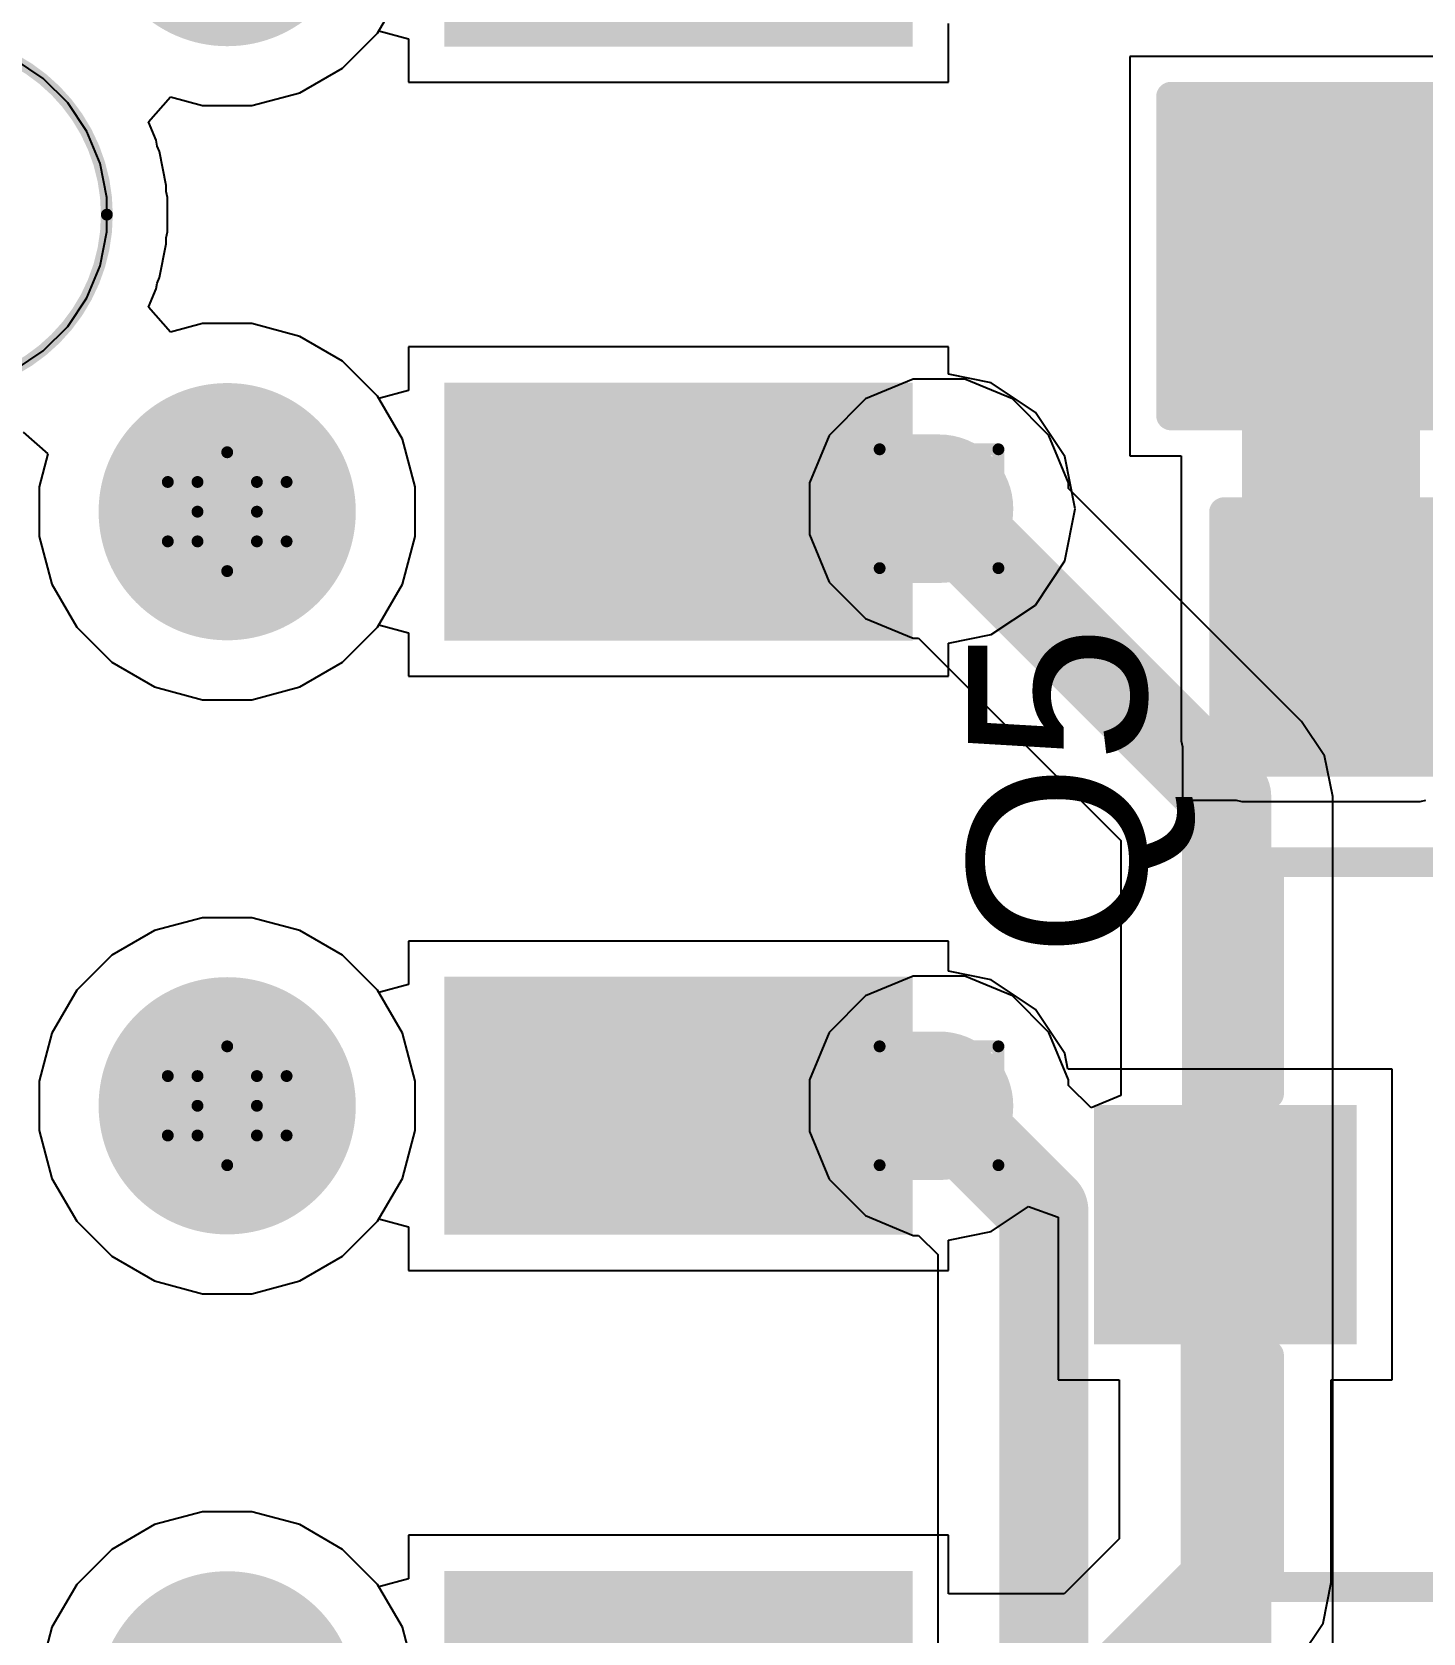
# Model space of a CAD drawing. Header units: inches. Extents: x -1 to 9.6, y 0 to 3.9.
# Drawn here: x 0.4799 to 0.714, y 0.5495 to 0.819 of the extents above; entities that cross this region are included whole.
import ezdxf

# ---------------------------------------------------------------- set-up
doc = ezdxf.new("R2010")
doc.units = ezdxf.units.IN
doc.header["$MEASUREMENT"] = 0
for name, color, linetype in [('Board Outline', 216, 'Continuous'), ('Bottom Layer', 5, 'Continuous'), ('Bottom Solder', 6, 'Continuous'), ('Drill Drawing', 1, 'Continuous'), ('Multi-Layer', 9, 'Continuous'), ('Pad Holes', 156, 'Continuous'), ('Top Layer', 1, 'Continuous'), ('Top Overlay', 2, 'Continuous'), ('Top Paste', 8, 'Continuous'), ('Top Solder', 216, 'Continuous'), ('Via Holes', 16, 'Continuous')]:
    doc.layers.add(name, color=color, linetype=linetype)
doc.styles.add('Arial', font='', dxfattribs={"height": 0.2})
doc.styles.get('Arial').set_extended_font_data('Arial')

# ---------------------------------------------------------------- blocks, each defined once
blk = doc.blocks.new('R___0603_19')
at = {"layer": 'Top Layer'}
for points in [[(-0.015, 0.0175), (-0.015, -0.0175), (-0.045, -0.0175), (-0.045, 0.0175)], [(0.045, 0.0175), (0.045, -0.0175), (0.015, -0.0175), (0.015, 0.0175)]]:
    blk.add_hatch(color=1, dxfattribs=at).paths.add_polyline_path(points)
at = {"layer": 'Top Paste'}
for points in [[(-0.015, 0.0175), (-0.015, -0.0175), (-0.045, -0.0175), (-0.045, 0.0175)], [(0.045, 0.0175), (0.045, -0.0175), (0.015, -0.0175), (0.015, 0.0175)]]:
    blk.add_hatch(color=8, dxfattribs=at).paths.add_polyline_path(points)
at = {"layer": 'Top Solder'}
for points in [[(-0.011, 0.0215), (-0.011, -0.0215), (-0.049, -0.0215), (-0.049, 0.0215)], [(0.049, 0.0215), (0.049, -0.0215), (0.011, -0.0215), (0.011, 0.0215)]]:
    blk.add_hatch(color=216, dxfattribs=at).paths.add_polyline_path(points)
at = {"layer": 'Top Overlay'}
for points in [[(-0.048, 0.021, 0.005, 0.005, 0), (-0.048, -0.021, 0.005, 0.005, 0)], [(0.048, 0.021, 0.005, 0.005, 0), (-0.048, 0.021, 0.005, 0.005, 0)], [(0.048, 0.021, 0.005, 0.005, 0), (0.048, -0.021, 0.005, 0.005, 0)], [(0.048, -0.021, 0.005, 0.005, 0), (-0.048, -0.021, 0.005, 0.005, 0)]]:
    blk.add_lwpolyline(points, format="xyseb", dxfattribs=at)
for points in [[(-0.04925, 0.021, 0.0025, 0.0025, 1), (-0.04675, 0.021, 0.0025, 0.0025, 1)], [(-0.04925, 0.021, 0.0025, 0.0025, 1), (-0.04675, 0.021, 0.0025, 0.0025, 1)], [(0.04675, 0.021, 0.0025, 0.0025, 1), (0.04925, 0.021, 0.0025, 0.0025, 1)], [(0.04675, 0.021, 0.0025, 0.0025, 1), (0.04925, 0.021, 0.0025, 0.0025, 1)], [(-0.04925, -0.021, 0.0025, 0.0025, 1), (-0.04675, -0.021, 0.0025, 0.0025, 1)], [(-0.04925, -0.021, 0.0025, 0.0025, 1), (-0.04675, -0.021, 0.0025, 0.0025, 1)], [(0.04675, -0.021, 0.0025, 0.0025, 1), (0.04925, -0.021, 0.0025, 0.0025, 1)], [(0.04675, -0.021, 0.0025, 0.0025, 1), (0.04925, -0.021, 0.0025, 0.0025, 1)]]:
    blk.add_lwpolyline(points, format="xyseb", close=True, dxfattribs=at)
blk = doc.blocks.new('SOT_23_33')
at = {"layer": 'Top Layer'}
for points in [[(-0.01614, 0.05748), (0.01614, 0.05748), (0.01614, 0.02126), (-0.01614, 0.02126)], [(-0.05354, -0.02126), (-0.02126, -0.02126), (-0.02126, -0.05748), (-0.05354, -0.05748)], [(0.02126, -0.02126), (0.05354, -0.02126), (0.05354, -0.05748), (0.02126, -0.05748)]]:
    blk.add_hatch(color=1, dxfattribs=at).paths.add_polyline_path(points)
at = {"layer": 'Top Paste'}
for points in [[(-0.01614, 0.05748), (0.01614, 0.05748), (0.01614, 0.02126), (-0.01614, 0.02126)], [(-0.05354, -0.02126), (-0.02126, -0.02126), (-0.02126, -0.05748), (-0.05354, -0.05748)], [(0.02126, -0.02126), (0.05354, -0.02126), (0.05354, -0.05748), (0.02126, -0.05748)]]:
    blk.add_hatch(color=8, dxfattribs=at).paths.add_polyline_path(points)
at = {"layer": 'Top Solder'}
for points in [[(-0.02014, 0.06148), (0.02014, 0.06148), (0.02014, 0.01726), (-0.02014, 0.01726)], [(-0.05754, -0.01726), (-0.01726, -0.01726), (-0.01726, -0.06148), (-0.05754, -0.06148)], [(0.01726, -0.01726), (0.05754, -0.01726), (0.05754, -0.06148), (0.01726, -0.06148)]]:
    blk.add_hatch(color=216, dxfattribs=at).paths.add_polyline_path(points)
at = {"layer": 'Top Overlay'}
for points in [[(-0.061, 0.032, 0.005, 0.005, 0), (-0.022, 0.032, 0.005, 0.005, 0)], [(-0.061, 0.032, 0.005, 0.005, 0), (-0.061, -0.023, 0.005, 0.005, 0)], [(0.022, 0.032, 0.005, 0.005, 0), (0.061, 0.032, 0.005, 0.005, 0)], [(0.061, 0.032, 0.005, 0.005, 0), (0.061, -0.023, 0.005, 0.005, 0)], [(-0.013, -0.031, 0.005, 0.005, 0), (0.013, -0.031, 0.005, 0.005, 0)], [(-0.066, -0.041, 0.005, 0.005, 0), (-0.066, -0.051, 0.005, 0.005, 0)], [(-0.066, -0.041, 0.005, 0.005, 0), (-0.061, -0.046, 0.005, 0.005, 0)], [(-0.061, -0.046, 0.005, 0.005, 0), (-0.066, -0.051, 0.005, 0.005, 0)]]:
    blk.add_lwpolyline(points, format="xyseb", dxfattribs=at)
for points in [[(-0.06225, 0.032, 0.0025, 0.0025, 1), (-0.05975, 0.032, 0.0025, 0.0025, 1)], [(-0.06225, 0.032, 0.0025, 0.0025, 1), (-0.05975, 0.032, 0.0025, 0.0025, 1)], [(-0.02325, 0.032, 0.0025, 0.0025, 1), (-0.02075, 0.032, 0.0025, 0.0025, 1)], [(0.02075, 0.032, 0.0025, 0.0025, 1), (0.02325, 0.032, 0.0025, 0.0025, 1)], [(0.05975, 0.032, 0.0025, 0.0025, 1), (0.06225, 0.032, 0.0025, 0.0025, 1)], [(0.05975, 0.032, 0.0025, 0.0025, 1), (0.06225, 0.032, 0.0025, 0.0025, 1)], [(-0.06225, -0.023, 0.0025, 0.0025, 1), (-0.05975, -0.023, 0.0025, 0.0025, 1)], [(0.05975, -0.023, 0.0025, 0.0025, 1), (0.06225, -0.023, 0.0025, 0.0025, 1)], [(-0.01425, -0.031, 0.0025, 0.0025, 1), (-0.01175, -0.031, 0.0025, 0.0025, 1)], [(0.01175, -0.031, 0.0025, 0.0025, 1), (0.01425, -0.031, 0.0025, 0.0025, 1)], [(-0.06725, -0.041, 0.0025, 0.0025, 1), (-0.06475, -0.041, 0.0025, 0.0025, 1)], [(-0.06725, -0.041, 0.0025, 0.0025, 1), (-0.06475, -0.041, 0.0025, 0.0025, 1)], [(-0.06225, -0.046, 0.0025, 0.0025, 1), (-0.05975, -0.046, 0.0025, 0.0025, 1)], [(-0.06225, -0.046, 0.0025, 0.0025, 1), (-0.05975, -0.046, 0.0025, 0.0025, 1)], [(-0.06725, -0.051, 0.0025, 0.0025, 1), (-0.06475, -0.051, 0.0025, 0.0025, 1)], [(-0.06725, -0.051, 0.0025, 0.0025, 1), (-0.06475, -0.051, 0.0025, 0.0025, 1)]]:
    blk.add_lwpolyline(points, format="xyseb", close=True, dxfattribs=at)
blk = doc.blocks.new('LED_0805_39')
at = {"layer": 'Top Layer'}
for points in [[(-0.06496, 0.02362), (-0.01772, 0.02362), (-0.01772, -0.02362), (-0.06496, -0.02362)], [(0.01772, 0.02362), (0.06496, 0.02362), (0.06496, -0.02362), (0.01772, -0.02362)]]:
    blk.add_hatch(color=1, dxfattribs=at).paths.add_polyline_path(points)
at = {"layer": 'Top Overlay'}
blk.add_hatch(color=2, dxfattribs=at).paths.add_polyline_path([(0.06815, -0.02899), (0.11, -0.02899), (0.11, 0.02901), (0.06815, 0.02901)])
at = {"layer": 'Top Paste'}
for points in [[(-0.06496, 0.02362), (-0.01772, 0.02362), (-0.01772, -0.02362), (-0.06496, -0.02362)], [(0.01772, 0.02362), (0.06496, 0.02362), (0.06496, -0.02362), (0.01772, -0.02362)]]:
    blk.add_hatch(color=8, dxfattribs=at).paths.add_polyline_path(points)
at = {"layer": 'Top Solder'}
for points in [[(-0.06896, 0.02762), (-0.01372, 0.02762), (-0.01372, -0.02762), (-0.06896, -0.02762)], [(0.01372, 0.02762), (0.06896, 0.02762), (0.06896, -0.02762), (0.01372, -0.02762)]]:
    blk.add_hatch(color=216, dxfattribs=at).paths.add_polyline_path(points)
at = {"layer": 'Top Overlay'}
for points in [[(-0.068, -0.02683, 0.005, 0.005, 0), (-0.068, 0.02683, 0.005, 0.005, 0)], [(-0.068, 0.02683, 0.005, 0.005, 0), (-0.01885, 0.02683, 0.005, 0.005, 0)], [(0.019, 0.027, 0.005, 0.005, 0), (0.06815, 0.027, 0.005, 0.005, 0)], [(0.06815, -0.02666, 0.005, 0.005, 0), (0.06815, 0.027, 0.005, 0.005, 0)], [(0.019, -0.02666, 0.005, 0.005, 0), (0.06815, -0.02666, 0.005, 0.005, 0)], [(-0.068, -0.02683, 0.005, 0.005, 0), (-0.01885, -0.02683, 0.005, 0.005, 0)]]:
    blk.add_lwpolyline(points, format="xyseb", dxfattribs=at)
for points in [[(-0.06925, 0.02683, 0.0025, 0.0025, 1), (-0.06675, 0.02683, 0.0025, 0.0025, 1)], [(-0.06925, 0.02683, 0.0025, 0.0025, 1), (-0.06675, 0.02683, 0.0025, 0.0025, 1)], [(-0.0201, 0.02683, 0.0025, 0.0025, 1), (-0.0176, 0.02683, 0.0025, 0.0025, 1)], [(0.01775, 0.027, 0.0025, 0.0025, 1), (0.02025, 0.027, 0.0025, 0.0025, 1)], [(0.0669, 0.027, 0.0025, 0.0025, 1), (0.0694, 0.027, 0.0025, 0.0025, 1)], [(0.0669, 0.027, 0.0025, 0.0025, 1), (0.0694, 0.027, 0.0025, 0.0025, 1)], [(0.01775, -0.02666, 0.0025, 0.0025, 1), (0.02025, -0.02666, 0.0025, 0.0025, 1)], [(0.0669, -0.02666, 0.0025, 0.0025, 1), (0.0694, -0.02666, 0.0025, 0.0025, 1)], [(0.0669, -0.02666, 0.0025, 0.0025, 1), (0.0694, -0.02666, 0.0025, 0.0025, 1)], [(-0.06925, -0.02683, 0.0025, 0.0025, 1), (-0.06675, -0.02683, 0.0025, 0.0025, 1)], [(-0.06925, -0.02683, 0.0025, 0.0025, 1), (-0.06675, -0.02683, 0.0025, 0.0025, 1)], [(-0.0201, -0.02683, 0.0025, 0.0025, 1), (-0.0176, -0.02683, 0.0025, 0.0025, 1)]]:
    blk.add_lwpolyline(points, format="xyseb", close=True, dxfattribs=at)
blk = doc.blocks.new('610010243021_42')
at = {"layer": 'Bottom Solder'}
h = blk.add_hatch(color=6, dxfattribs=at)
edge = h.paths.add_edge_path()
edge.add_arc((-0.05, 0), 0.004, 0, 360)
h = blk.add_hatch(color=6, dxfattribs=at)
edge = h.paths.add_edge_path()
edge.add_arc((-0.05, -0.1), 0.004, 0, 360)
at = {"layer": 'Pad Holes'}
h = blk.add_hatch(color=7, dxfattribs=at)
edge = h.paths.add_edge_path()
edge.add_arc((-0.05, 0.1), 0.02165, 0, 360)
h = blk.add_hatch(color=7, dxfattribs=at)
edge = h.paths.add_edge_path()
edge.add_arc((-0.05, 0), 0.02165, 0, 360)
h = blk.add_hatch(color=7, dxfattribs=at)
edge = h.paths.add_edge_path()
edge.add_arc((-0.05, -0.1), 0.02165, 0, 360)
h = blk.add_hatch(color=7, dxfattribs=at)
edge = h.paths.add_edge_path()
edge.add_arc((-0.05, -0.2), 0.02165, 0, 360)
at = {"layer": 'Top Layer'}
for points in [[(-0.16142, 0.08228), (-0.16142, 0.11772), (-0.09055, 0.11772), (-0.09055, 0.08228)], [(-0.16142, -0.01772), (-0.16142, 0.01772), (-0.09055, 0.01772), (-0.09055, -0.01772)], [(-0.16142, -0.11772), (-0.16142, -0.08228), (-0.09055, -0.08228), (-0.09055, -0.11772)]]:
    blk.add_hatch(color=1, dxfattribs=at).paths.add_polyline_path(points)
at = {"layer": 'Top Paste'}
for points in [[(-0.16142, 0.08228), (-0.16142, 0.11772), (-0.09055, 0.11772), (-0.09055, 0.08228)], [(-0.16142, -0.01772), (-0.16142, 0.01772), (-0.09055, 0.01772), (-0.09055, -0.01772)], [(-0.16142, -0.11772), (-0.16142, -0.08228), (-0.09055, -0.08228), (-0.09055, -0.11772)]]:
    blk.add_hatch(color=8, dxfattribs=at).paths.add_polyline_path(points)
at = {"layer": 'Top Solder'}
for points in [[(-0.16542, 0.07828), (-0.16542, 0.12172), (-0.08655, 0.12172), (-0.08655, 0.07828)], [(-0.16542, -0.02172), (-0.16542, 0.02172), (-0.08655, 0.02172), (-0.08655, -0.02172)], [(-0.16542, -0.12172), (-0.16542, -0.07828), (-0.08655, -0.07828), (-0.08655, -0.12172)], [(-0.16542, -0.22172), (-0.16542, -0.17828), (-0.08655, -0.17828), (-0.08655, -0.22172)]]:
    blk.add_hatch(color=216, dxfattribs=at).paths.add_polyline_path(points)
h = blk.add_hatch(color=216, dxfattribs=at)
edge = h.paths.add_edge_path()
edge.add_arc((-0.05, 0), 0.004, 0, 360)
h = blk.add_hatch(color=216, dxfattribs=at)
edge = h.paths.add_edge_path()
edge.add_arc((-0.05, -0.1), 0.004, 0, 360)

msp = doc.modelspace()

# ---------------------------------------------------------------- hatches: boundary and pattern name
at = {"layer": 'Bottom Layer'}
h = msp.add_hatch(color=5, dxfattribs=at)
edge = h.paths.add_edge_path()
edge.add_arc((0.63257, 0.73873), 0.01181, 0, 360)
h = msp.add_hatch(color=5, dxfattribs=at)
edge = h.paths.add_edge_path()
edge.add_arc((0.63257, 0.63823), 0.01181, 0, 360)
at = {"layer": 'Top Layer'}
msp.add_hatch(color=1, dxfattribs=at).paths.add_polyline_path([(0.68355, 0.69965), (0.71355, 0.69965), (0.71355, 0.78125), (0.68355, 0.78125)])
h = msp.add_hatch(color=1, dxfattribs=at)
edge = h.paths.add_edge_path()
edge.add_arc((0.63257, 0.73873), 0.01181, 0, 360)
h = msp.add_hatch(color=1, dxfattribs=at)
edge = h.paths.add_edge_path()
edge.add_arc((0.63257, 0.63823), 0.01181, 0, 360)
at = {"layer": 'Via Holes'}
h = msp.add_hatch(color=7, dxfattribs=at)
edge = h.paths.add_edge_path()
edge.add_arc((0.63257, 0.73873), 0.00591, 0, 360)
h = msp.add_hatch(color=7, dxfattribs=at)
edge = h.paths.add_edge_path()
edge.add_arc((0.63257, 0.63823), 0.00591, 0, 360)

# ---------------------------------------------------------------- linework, layer by layer
at = {"layer": 'Board Outline'}
for points in [[(0.49247, 0.78823, 0.002, 0.002, 1), (0.43342, 0.78823, 0.002, 0.002, 1)], [(0.49197, 0.78823, 0.001, 0.001, 1), (0.49297, 0.78823, 0.001, 0.001, 1)]]:
    msp.add_lwpolyline(points, format="xyseb", close=True, dxfattribs=at)
at = {"layer": 'Bottom Layer'}
for p, q in [((0.53806, 0.8188), (0.54222, 0.82601)), ((0.53216, 0.8129), (0.53806, 0.8188)), ((0.52494, 0.80874), (0.53216, 0.8129)), ((0.51689, 0.80658), (0.52494, 0.80874)), ((0.49948, 0.80384), (0.50316, 0.80803)), ((0.50316, 0.80803), (0.50856, 0.80658)), ((0.50856, 0.80658), (0.51689, 0.80658)), ((0.50076, 0.80075), (0.49948, 0.80384)), ((0.50096, 0.79976), (0.50076, 0.80075)), ((0.50134, 0.79883), (0.50096, 0.79976)), ((0.50247, 0.79313), (0.50134, 0.79883)), ((0.50247, 0.79213), (0.50247, 0.79313)), ((0.50267, 0.79114), (0.50247, 0.79213)), ((0.50267, 0.78532), (0.50267, 0.79114)), ((0.50247, 0.78434), (0.50267, 0.78532)), ((0.50247, 0.78333), (0.50247, 0.78434)), ((0.50134, 0.77763), (0.50247, 0.78333)), ((0.50076, 0.77572), (0.50096, 0.7767)), ((0.50096, 0.7767), (0.50134, 0.77763)), ((0.49948, 0.77263), (0.50076, 0.77572)), ((0.50316, 0.76844), (0.49948, 0.77263)), ((0.50856, 0.76989), (0.50316, 0.76844)), ((0.51689, 0.76989), (0.50856, 0.76989)), ((0.52494, 0.76773), (0.51689, 0.76989)), ((0.53216, 0.76356), (0.52494, 0.76773)), ((0.53806, 0.75767), (0.53216, 0.76356)), ((0.62823, 0.76054), (0.62021, 0.75722)), ((0.6369, 0.76054), (0.62823, 0.76054)), ((0.64492, 0.75722), (0.6369, 0.76054)), ((0.54222, 0.75045), (0.53806, 0.75767)), ((0.62021, 0.75722), (0.61407, 0.75108)), ((0.65106, 0.75108), (0.64492, 0.75722)), ((0.47837, 0.75162), (0.48256, 0.74795)), ((0.54438, 0.7424), (0.54222, 0.75045)), ((0.61407, 0.75108), (0.61075, 0.74307)), ((0.65438, 0.74307), (0.65106, 0.75108)), ((0.48256, 0.74795), (0.48107, 0.7424)), ((0.48107, 0.7424), (0.48107, 0.73407)), ((0.54438, 0.73407), (0.54438, 0.7424)), ((0.61075, 0.74307), (0.61075, 0.73439)), ((0.65438, 0.74215), (0.65438, 0.74307)), ((0.69362, 0.70291), (0.65438, 0.74215)), ((0.48107, 0.73407), (0.48323, 0.72601)), ((0.54222, 0.72601), (0.54438, 0.73407)), ((0.61075, 0.73439), (0.61407, 0.72637)), ((0.48323, 0.72601), (0.4874, 0.7188)), ((0.53806, 0.7188), (0.54222, 0.72601)), ((0.61407, 0.72637), (0.62021, 0.72024)), ((0.62021, 0.72024), (0.62823, 0.71692)), ((0.4874, 0.7188), (0.49329, 0.7129)), ((0.53216, 0.7129), (0.53806, 0.7188)), ((0.62823, 0.71692), (0.62914, 0.71692)), ((0.62914, 0.71692), (0.66316, 0.6829)), ((0.49329, 0.7129), (0.50051, 0.70874)), ((0.52494, 0.70874), (0.53216, 0.7129)), ((0.50051, 0.70874), (0.50856, 0.70658)), ((0.51689, 0.70658), (0.52494, 0.70874)), ((0.50856, 0.70658), (0.51689, 0.70658)), ((0.69748, 0.69712), (0.69362, 0.70291)), ((0.69362, 0.70291), (0.69362, 0.70291)), ((0.69884, 0.69029), (0.69748, 0.69712)), ((0.69884, 0.22303), (0.69884, 0.69029)), ((0.69884, 0.69029), (0.69884, 0.69029)), ((0.66316, 0.6829), (0.66316, 0.63995)), ((0.50856, 0.66989), (0.50051, 0.66773)), ((0.51689, 0.66989), (0.50856, 0.66989)), ((0.52494, 0.66773), (0.51689, 0.66989)), ((0.50051, 0.66773), (0.49329, 0.66356)), ((0.53216, 0.66356), (0.52494, 0.66773)), ((0.49329, 0.66356), (0.4874, 0.65767)), ((0.53806, 0.65767), (0.53216, 0.66356)), ((0.4874, 0.65767), (0.48323, 0.65045)), ((0.54222, 0.65045), (0.53806, 0.65767)), ((0.62823, 0.66004), (0.62021, 0.65672)), ((0.6369, 0.66004), (0.62823, 0.66004)), ((0.64492, 0.65672), (0.6369, 0.66004)), ((0.62021, 0.65672), (0.61407, 0.65059)), ((0.65106, 0.65059), (0.64492, 0.65672)), ((0.48323, 0.65045), (0.48107, 0.6424)), ((0.54438, 0.6424), (0.54222, 0.65045)), ((0.61407, 0.65059), (0.61075, 0.64257)), ((0.65438, 0.64257), (0.65106, 0.65059)), ((0.48107, 0.6424), (0.48107, 0.63407)), ((0.54438, 0.63407), (0.54438, 0.6424)), ((0.61075, 0.64257), (0.61075, 0.63389)), ((0.65438, 0.64165), (0.65438, 0.64257)), ((0.65816, 0.63787), (0.65438, 0.64165)), ((0.66316, 0.63995), (0.65816, 0.63787)), ((0.48107, 0.63407), (0.48323, 0.62601)), ((0.54222, 0.62601), (0.54438, 0.63407)), ((0.61075, 0.63389), (0.61407, 0.62588)), ((0.48323, 0.62601), (0.4874, 0.6188)), ((0.53806, 0.6188), (0.54222, 0.62601)), ((0.61407, 0.62588), (0.62021, 0.61974)), ((0.4874, 0.6188), (0.49329, 0.6129)), ((0.53216, 0.6129), (0.53806, 0.6188)), ((0.62021, 0.61974), (0.62823, 0.61642)), ((0.62823, 0.61642), (0.62914, 0.61642)), ((0.62914, 0.61642), (0.63237, 0.6132)), ((0.49329, 0.6129), (0.50051, 0.60874)), ((0.52494, 0.60874), (0.53216, 0.6129)), ((0.63237, 0.6132), (0.63237, 0.33904)), ((0.50051, 0.60874), (0.50856, 0.60658)), ((0.50856, 0.60658), (0.51689, 0.60658)), ((0.51689, 0.60658), (0.52494, 0.60874)), ((0.50856, 0.56989), (0.50051, 0.56773)), ((0.51689, 0.56989), (0.50856, 0.56989)), ((0.52494, 0.56773), (0.51689, 0.56989)), ((0.50051, 0.56773), (0.49329, 0.56356)), ((0.53216, 0.56356), (0.52494, 0.56773)), ((0.49329, 0.56356), (0.4874, 0.55767)), ((0.53806, 0.55767), (0.53216, 0.56356)), ((0.4874, 0.55767), (0.48323, 0.55045)), ((0.54222, 0.55045), (0.53806, 0.55767)), ((0.48323, 0.55045), (0.48107, 0.5424)), ((0.54438, 0.5424), (0.54222, 0.55045))]:
    msp.add_line(p, q, dxfattribs=at)
for points in [[(0.63257, 0.73873, 0.015, 0.015, 0), (0.681, 0.69029, 0.015, 0.015, 0)], [(0.681, 0.22303, 0.015, 0.015, 0), (0.681, 0.69029, 0.015, 0.015, 0)], [(0.63257, 0.63823, 0.015, 0.015, 0), (0.65021, 0.62059, 0.015, 0.015, 0)], [(0.65021, 0.33165, 0.015, 0.015, 0), (0.65021, 0.62059, 0.015, 0.015, 0)]]:
    msp.add_lwpolyline(points, format="xyseb", dxfattribs=at)
for points in [[(0.62882, 0.73873, 0.0075, 0.0075, 1), (0.63632, 0.73873, 0.0075, 0.0075, 1)], [(0.67725, 0.69029, 0.0075, 0.0075, 1), (0.68475, 0.69029, 0.0075, 0.0075, 1)], [(0.67725, 0.69029, 0.0075, 0.0075, 1), (0.68475, 0.69029, 0.0075, 0.0075, 1)], [(0.62882, 0.63823, 0.0075, 0.0075, 1), (0.63632, 0.63823, 0.0075, 0.0075, 1)], [(0.64646, 0.62059, 0.0075, 0.0075, 1), (0.65396, 0.62059, 0.0075, 0.0075, 1)], [(0.64646, 0.62059, 0.0075, 0.0075, 1), (0.65396, 0.62059, 0.0075, 0.0075, 1)]]:
    msp.add_lwpolyline(points, format="xyseb", close=True, dxfattribs=at)
at = {"layer": 'Drill Drawing'}
for points in [[(0.50773, 0.74323, 0.002, 0.002, 0), (0.51273, 0.74823, 0.002, 0.002, 0)], [(0.51273, 0.74823, 0.002, 0.002, 0), (0.51773, 0.74323, 0.002, 0.002, 0)], [(0.62257, 0.74873, 0.002, 0.002, 0), (0.64257, 0.74873, 0.002, 0.002, 0)], [(0.62257, 0.72873, 0.002, 0.002, 0), (0.62257, 0.74873, 0.002, 0.002, 0)], [(0.64257, 0.72873, 0.002, 0.002, 0), (0.64257, 0.74873, 0.002, 0.002, 0)], [(0.50273, 0.74323, 0.002, 0.002, 0), (0.50773, 0.73823, 0.002, 0.002, 0)], [(0.50273, 0.74323, 0.002, 0.002, 0), (0.50773, 0.74323, 0.002, 0.002, 0)], [(0.51773, 0.74323, 0.002, 0.002, 0), (0.52273, 0.74323, 0.002, 0.002, 0)], [(0.51773, 0.73823, 0.002, 0.002, 0), (0.52273, 0.74323, 0.002, 0.002, 0)], [(0.50273, 0.73323, 0.002, 0.002, 0), (0.50773, 0.73823, 0.002, 0.002, 0)], [(0.51773, 0.73823, 0.002, 0.002, 0), (0.52273, 0.73323, 0.002, 0.002, 0)], [(0.50273, 0.73323, 0.002, 0.002, 0), (0.50773, 0.73323, 0.002, 0.002, 0)], [(0.50773, 0.73323, 0.002, 0.002, 0), (0.51273, 0.72823, 0.002, 0.002, 0)], [(0.51273, 0.72823, 0.002, 0.002, 0), (0.51773, 0.73323, 0.002, 0.002, 0)], [(0.51773, 0.73323, 0.002, 0.002, 0), (0.52273, 0.73323, 0.002, 0.002, 0)], [(0.62257, 0.72873, 0.002, 0.002, 0), (0.64257, 0.72873, 0.002, 0.002, 0)], [(0.50773, 0.64323, 0.002, 0.002, 0), (0.51273, 0.64823, 0.002, 0.002, 0)], [(0.51273, 0.64823, 0.002, 0.002, 0), (0.51773, 0.64323, 0.002, 0.002, 0)], [(0.62257, 0.64823, 0.002, 0.002, 0), (0.64257, 0.64823, 0.002, 0.002, 0)], [(0.62257, 0.62823, 0.002, 0.002, 0), (0.62257, 0.64823, 0.002, 0.002, 0)], [(0.64257, 0.62823, 0.002, 0.002, 0), (0.64257, 0.64823, 0.002, 0.002, 0)], [(0.50273, 0.64323, 0.002, 0.002, 0), (0.50773, 0.63823, 0.002, 0.002, 0)], [(0.50273, 0.64323, 0.002, 0.002, 0), (0.50773, 0.64323, 0.002, 0.002, 0)], [(0.51773, 0.64323, 0.002, 0.002, 0), (0.52273, 0.64323, 0.002, 0.002, 0)], [(0.51773, 0.63823, 0.002, 0.002, 0), (0.52273, 0.64323, 0.002, 0.002, 0)], [(0.50273, 0.63323, 0.002, 0.002, 0), (0.50773, 0.63823, 0.002, 0.002, 0)], [(0.51773, 0.63823, 0.002, 0.002, 0), (0.52273, 0.63323, 0.002, 0.002, 0)], [(0.50273, 0.63323, 0.002, 0.002, 0), (0.50773, 0.63323, 0.002, 0.002, 0)], [(0.50773, 0.63323, 0.002, 0.002, 0), (0.51273, 0.62823, 0.002, 0.002, 0)], [(0.51273, 0.62823, 0.002, 0.002, 0), (0.51773, 0.63323, 0.002, 0.002, 0)], [(0.51773, 0.63323, 0.002, 0.002, 0), (0.52273, 0.63323, 0.002, 0.002, 0)], [(0.62257, 0.62823, 0.002, 0.002, 0), (0.64257, 0.62823, 0.002, 0.002, 0)]]:
    msp.add_lwpolyline(points, format="xyseb", dxfattribs=at)
for points in [[(0.51223, 0.74823, 0.001, 0.001, 1), (0.51323, 0.74823, 0.001, 0.001, 1)], [(0.51223, 0.74823, 0.001, 0.001, 1), (0.51323, 0.74823, 0.001, 0.001, 1)], [(0.62207, 0.74873, 0.001, 0.001, 1), (0.62307, 0.74873, 0.001, 0.001, 1)], [(0.62207, 0.74873, 0.001, 0.001, 1), (0.62307, 0.74873, 0.001, 0.001, 1)], [(0.64207, 0.74873, 0.001, 0.001, 1), (0.64307, 0.74873, 0.001, 0.001, 1)], [(0.64207, 0.74873, 0.001, 0.001, 1), (0.64307, 0.74873, 0.001, 0.001, 1)], [(0.50223, 0.74323, 0.001, 0.001, 1), (0.50323, 0.74323, 0.001, 0.001, 1)], [(0.50223, 0.74323, 0.001, 0.001, 1), (0.50323, 0.74323, 0.001, 0.001, 1)], [(0.50723, 0.74323, 0.001, 0.001, 1), (0.50823, 0.74323, 0.001, 0.001, 1)], [(0.50723, 0.74323, 0.001, 0.001, 1), (0.50823, 0.74323, 0.001, 0.001, 1)], [(0.51723, 0.74323, 0.001, 0.001, 1), (0.51823, 0.74323, 0.001, 0.001, 1)], [(0.51723, 0.74323, 0.001, 0.001, 1), (0.51823, 0.74323, 0.001, 0.001, 1)], [(0.52223, 0.74323, 0.001, 0.001, 1), (0.52323, 0.74323, 0.001, 0.001, 1)], [(0.52223, 0.74323, 0.001, 0.001, 1), (0.52323, 0.74323, 0.001, 0.001, 1)], [(0.50723, 0.73823, 0.001, 0.001, 1), (0.50823, 0.73823, 0.001, 0.001, 1)], [(0.50723, 0.73823, 0.001, 0.001, 1), (0.50823, 0.73823, 0.001, 0.001, 1)], [(0.51723, 0.73823, 0.001, 0.001, 1), (0.51823, 0.73823, 0.001, 0.001, 1)], [(0.51723, 0.73823, 0.001, 0.001, 1), (0.51823, 0.73823, 0.001, 0.001, 1)], [(0.50223, 0.73323, 0.001, 0.001, 1), (0.50323, 0.73323, 0.001, 0.001, 1)], [(0.50223, 0.73323, 0.001, 0.001, 1), (0.50323, 0.73323, 0.001, 0.001, 1)], [(0.50723, 0.73323, 0.001, 0.001, 1), (0.50823, 0.73323, 0.001, 0.001, 1)], [(0.50723, 0.73323, 0.001, 0.001, 1), (0.50823, 0.73323, 0.001, 0.001, 1)], [(0.51723, 0.73323, 0.001, 0.001, 1), (0.51823, 0.73323, 0.001, 0.001, 1)], [(0.51723, 0.73323, 0.001, 0.001, 1), (0.51823, 0.73323, 0.001, 0.001, 1)], [(0.52223, 0.73323, 0.001, 0.001, 1), (0.52323, 0.73323, 0.001, 0.001, 1)], [(0.52223, 0.73323, 0.001, 0.001, 1), (0.52323, 0.73323, 0.001, 0.001, 1)], [(0.51223, 0.72823, 0.001, 0.001, 1), (0.51323, 0.72823, 0.001, 0.001, 1)], [(0.51223, 0.72823, 0.001, 0.001, 1), (0.51323, 0.72823, 0.001, 0.001, 1)], [(0.62207, 0.72873, 0.001, 0.001, 1), (0.62307, 0.72873, 0.001, 0.001, 1)], [(0.62207, 0.72873, 0.001, 0.001, 1), (0.62307, 0.72873, 0.001, 0.001, 1)], [(0.64207, 0.72873, 0.001, 0.001, 1), (0.64307, 0.72873, 0.001, 0.001, 1)], [(0.64207, 0.72873, 0.001, 0.001, 1), (0.64307, 0.72873, 0.001, 0.001, 1)], [(0.51223, 0.64823, 0.001, 0.001, 1), (0.51323, 0.64823, 0.001, 0.001, 1)], [(0.51223, 0.64823, 0.001, 0.001, 1), (0.51323, 0.64823, 0.001, 0.001, 1)], [(0.62207, 0.64823, 0.001, 0.001, 1), (0.62307, 0.64823, 0.001, 0.001, 1)], [(0.62207, 0.64823, 0.001, 0.001, 1), (0.62307, 0.64823, 0.001, 0.001, 1)], [(0.64207, 0.64823, 0.001, 0.001, 1), (0.64307, 0.64823, 0.001, 0.001, 1)], [(0.64207, 0.64823, 0.001, 0.001, 1), (0.64307, 0.64823, 0.001, 0.001, 1)], [(0.50223, 0.64323, 0.001, 0.001, 1), (0.50323, 0.64323, 0.001, 0.001, 1)], [(0.50223, 0.64323, 0.001, 0.001, 1), (0.50323, 0.64323, 0.001, 0.001, 1)], [(0.50723, 0.64323, 0.001, 0.001, 1), (0.50823, 0.64323, 0.001, 0.001, 1)], [(0.50723, 0.64323, 0.001, 0.001, 1), (0.50823, 0.64323, 0.001, 0.001, 1)], [(0.51723, 0.64323, 0.001, 0.001, 1), (0.51823, 0.64323, 0.001, 0.001, 1)], [(0.51723, 0.64323, 0.001, 0.001, 1), (0.51823, 0.64323, 0.001, 0.001, 1)], [(0.52223, 0.64323, 0.001, 0.001, 1), (0.52323, 0.64323, 0.001, 0.001, 1)], [(0.52223, 0.64323, 0.001, 0.001, 1), (0.52323, 0.64323, 0.001, 0.001, 1)], [(0.50723, 0.63823, 0.001, 0.001, 1), (0.50823, 0.63823, 0.001, 0.001, 1)], [(0.50723, 0.63823, 0.001, 0.001, 1), (0.50823, 0.63823, 0.001, 0.001, 1)], [(0.51723, 0.63823, 0.001, 0.001, 1), (0.51823, 0.63823, 0.001, 0.001, 1)], [(0.51723, 0.63823, 0.001, 0.001, 1), (0.51823, 0.63823, 0.001, 0.001, 1)], [(0.50223, 0.63323, 0.001, 0.001, 1), (0.50323, 0.63323, 0.001, 0.001, 1)], [(0.50223, 0.63323, 0.001, 0.001, 1), (0.50323, 0.63323, 0.001, 0.001, 1)], [(0.50723, 0.63323, 0.001, 0.001, 1), (0.50823, 0.63323, 0.001, 0.001, 1)], [(0.50723, 0.63323, 0.001, 0.001, 1), (0.50823, 0.63323, 0.001, 0.001, 1)], [(0.51723, 0.63323, 0.001, 0.001, 1), (0.51823, 0.63323, 0.001, 0.001, 1)], [(0.51723, 0.63323, 0.001, 0.001, 1), (0.51823, 0.63323, 0.001, 0.001, 1)], [(0.52223, 0.63323, 0.001, 0.001, 1), (0.52323, 0.63323, 0.001, 0.001, 1)], [(0.52223, 0.63323, 0.001, 0.001, 1), (0.52323, 0.63323, 0.001, 0.001, 1)], [(0.51223, 0.62823, 0.001, 0.001, 1), (0.51323, 0.62823, 0.001, 0.001, 1)], [(0.51223, 0.62823, 0.001, 0.001, 1), (0.51323, 0.62823, 0.001, 0.001, 1)], [(0.62207, 0.62823, 0.001, 0.001, 1), (0.62307, 0.62823, 0.001, 0.001, 1)], [(0.62207, 0.62823, 0.001, 0.001, 1), (0.62307, 0.62823, 0.001, 0.001, 1)], [(0.64207, 0.62823, 0.001, 0.001, 1), (0.64307, 0.62823, 0.001, 0.001, 1)], [(0.64207, 0.62823, 0.001, 0.001, 1), (0.64307, 0.62823, 0.001, 0.001, 1)]]:
    msp.add_lwpolyline(points, format="xyseb", close=True, dxfattribs=at)
at = {"layer": 'Multi-Layer'}
for p, q in [((0.48177, 0.81117), (0.47693, 0.8144)), ((0.48588, 0.80706), (0.48177, 0.81117)), ((0.48911, 0.80222), (0.48588, 0.80706)), ((0.49134, 0.79685), (0.48911, 0.80222)), ((0.49247, 0.79114), (0.49134, 0.79685)), ((0.49247, 0.78823), (0.49247, 0.79114)), ((0.49247, 0.78532), (0.49247, 0.78823)), ((0.49134, 0.77962), (0.49247, 0.78532)), ((0.48911, 0.77425), (0.49134, 0.77962)), ((0.48588, 0.76941), (0.48911, 0.77425)), ((0.48177, 0.7653), (0.48588, 0.76941)), ((0.47693, 0.76207), (0.48177, 0.7653))]:
    msp.add_line(p, q, dxfattribs=at)
at = {"layer": 'Top Layer'}
for p, q in [((0.63414, 0.81052), (0.63414, 0.82039)), ((0.53216, 0.8129), (0.53806, 0.8188)), ((0.53806, 0.8188), (0.53828, 0.81918)), ((0.53828, 0.81918), (0.54328, 0.81784)), ((0.54328, 0.81784), (0.54328, 0.81052)), ((0.73191, 0.81487), (0.66467, 0.81487)), ((0.66467, 0.81487), (0.66467, 0.74762)), ((0.52494, 0.80874), (0.53216, 0.8129)), ((0.51689, 0.80658), (0.52494, 0.80874)), ((0.54328, 0.81052), (0.63414, 0.81052)), ((0.49948, 0.80384), (0.50316, 0.80803)), ((0.50316, 0.80803), (0.50856, 0.80658)), ((0.50856, 0.80658), (0.51689, 0.80658)), ((0.50076, 0.80075), (0.49948, 0.80384)), ((0.50096, 0.79976), (0.50076, 0.80075)), ((0.50134, 0.79883), (0.50096, 0.79976)), ((0.50247, 0.79313), (0.50134, 0.79883)), ((0.50247, 0.79213), (0.50247, 0.79313)), ((0.50267, 0.79114), (0.50247, 0.79213)), ((0.50267, 0.78532), (0.50267, 0.79114)), ((0.50247, 0.78434), (0.50267, 0.78532)), ((0.50247, 0.78333), (0.50247, 0.78434)), ((0.50134, 0.77763), (0.50247, 0.78333)), ((0.50076, 0.77572), (0.50096, 0.7767)), ((0.50096, 0.7767), (0.50134, 0.77763)), ((0.49948, 0.77263), (0.50076, 0.77572)), ((0.50316, 0.76844), (0.49948, 0.77263)), ((0.50856, 0.76989), (0.50316, 0.76844)), ((0.51689, 0.76989), (0.50856, 0.76989)), ((0.52494, 0.76773), (0.51689, 0.76989)), ((0.53216, 0.76356), (0.52494, 0.76773)), ((0.63414, 0.76595), (0.54328, 0.76595)), ((0.54328, 0.76595), (0.54328, 0.75862)), ((0.63414, 0.76136), (0.63414, 0.76595)), ((0.53806, 0.75767), (0.53216, 0.76356)), ((0.64134, 0.75992), (0.63414, 0.76136)), ((0.53828, 0.75728), (0.53806, 0.75767)), ((0.54328, 0.75862), (0.53828, 0.75728)), ((0.64879, 0.75495), (0.64134, 0.75992)), ((0.65376, 0.74751), (0.64879, 0.75495)), ((0.47837, 0.75162), (0.48256, 0.74795)), ((0.48256, 0.74795), (0.48107, 0.7424)), ((0.65551, 0.73873), (0.65376, 0.74751)), ((0.66467, 0.74762), (0.67336, 0.74762)), ((0.67336, 0.74762), (0.67336, 0.69965)), ((0.48107, 0.7424), (0.48107, 0.73407)), ((0.65376, 0.72995), (0.65551, 0.73873)), ((0.48107, 0.73407), (0.48323, 0.72601)), ((0.64879, 0.72251), (0.65376, 0.72995)), ((0.48323, 0.72601), (0.4874, 0.7188)), ((0.64134, 0.71754), (0.64879, 0.72251)), ((0.4874, 0.7188), (0.49329, 0.7129)), ((0.53216, 0.7129), (0.53806, 0.7188)), ((0.53806, 0.7188), (0.53828, 0.71918)), ((0.53828, 0.71918), (0.54328, 0.71784)), ((0.54328, 0.71784), (0.54328, 0.71052)), ((0.63414, 0.7161), (0.64134, 0.71754)), ((0.63414, 0.71052), (0.63414, 0.7161)), ((0.49329, 0.7129), (0.50051, 0.70874)), ((0.52494, 0.70874), (0.53216, 0.7129)), ((0.50051, 0.70874), (0.50856, 0.70658)), ((0.51689, 0.70658), (0.52494, 0.70874)), ((0.54328, 0.71052), (0.63414, 0.71052)), ((0.50856, 0.70658), (0.51689, 0.70658)), ((0.67336, 0.69965), (0.67355, 0.69866)), ((0.67355, 0.69866), (0.67355, 0.68965)), ((0.67355, 0.68965), (0.68257, 0.68965)), ((0.68257, 0.68965), (0.68355, 0.68945)), ((0.68355, 0.68945), (0.71355, 0.68945)), ((0.71355, 0.68945), (0.71454, 0.68965)), ((0.50856, 0.66989), (0.50051, 0.66773)), ((0.51689, 0.66989), (0.50856, 0.66989)), ((0.52494, 0.66773), (0.51689, 0.66989)), ((0.50051, 0.66773), (0.49329, 0.66356)), ((0.53216, 0.66356), (0.52494, 0.66773)), ((0.63414, 0.66595), (0.54328, 0.66595)), ((0.54328, 0.66595), (0.54328, 0.65862)), ((0.63414, 0.66086), (0.63414, 0.66595)), ((0.49329, 0.66356), (0.4874, 0.65767)), ((0.53806, 0.65767), (0.53216, 0.66356)), ((0.64134, 0.65943), (0.63414, 0.66086)), ((0.4874, 0.65767), (0.48323, 0.65045)), ((0.53828, 0.65728), (0.53806, 0.65767)), ((0.54328, 0.65862), (0.53828, 0.65728)), ((0.64879, 0.65445), (0.64134, 0.65943)), ((0.65376, 0.64701), (0.64879, 0.65445)), ((0.48323, 0.65045), (0.48107, 0.6424)), ((0.65428, 0.64437), (0.65376, 0.64701)), ((0.70887, 0.64437), (0.65428, 0.64437)), ((0.70887, 0.59209), (0.70887, 0.64437)), ((0.48107, 0.6424), (0.48107, 0.63407)), ((0.48107, 0.63407), (0.48323, 0.62601)), ((0.48323, 0.62601), (0.4874, 0.6188)), ((0.64134, 0.61704), (0.64765, 0.62125)), ((0.64765, 0.62125), (0.65265, 0.61948)), ((0.4874, 0.6188), (0.49329, 0.6129)), ((0.53216, 0.6129), (0.53806, 0.6188)), ((0.53806, 0.6188), (0.53828, 0.61918)), ((0.53828, 0.61918), (0.54328, 0.61784)), ((0.54328, 0.61784), (0.54328, 0.61052)), ((0.65265, 0.61948), (0.65265, 0.59209)), ((0.63414, 0.61561), (0.64134, 0.61704)), ((0.63414, 0.61052), (0.63414, 0.61561)), ((0.49329, 0.6129), (0.50051, 0.60874)), ((0.52494, 0.60874), (0.53216, 0.6129)), ((0.54328, 0.61052), (0.63414, 0.61052)), ((0.50051, 0.60874), (0.50856, 0.60658)), ((0.50856, 0.60658), (0.51689, 0.60658)), ((0.51689, 0.60658), (0.52494, 0.60874)), ((0.65265, 0.59209), (0.66292, 0.59209)), ((0.66292, 0.59209), (0.66292, 0.56535)), ((0.6986, 0.55796), (0.6986, 0.59209)), ((0.6986, 0.59209), (0.70887, 0.59209)), ((0.50856, 0.56989), (0.50051, 0.56773)), ((0.51689, 0.56989), (0.50856, 0.56989)), ((0.52494, 0.56773), (0.51689, 0.56989)), ((0.50051, 0.56773), (0.49329, 0.56356)), ((0.53216, 0.56356), (0.52494, 0.56773)), ((0.63414, 0.56595), (0.54328, 0.56595)), ((0.54328, 0.56595), (0.54328, 0.55862)), ((0.63414, 0.55608), (0.63414, 0.56595)), ((0.49329, 0.56356), (0.4874, 0.55767)), ((0.53806, 0.55767), (0.53216, 0.56356)), ((0.66292, 0.56535), (0.65364, 0.55608)), ((0.54328, 0.55862), (0.53828, 0.55728)), ((0.69725, 0.55113), (0.6986, 0.55796)), ((0.4874, 0.55767), (0.48323, 0.55045)), ((0.53828, 0.55728), (0.53806, 0.55767)), ((0.65364, 0.55608), (0.63414, 0.55608)), ((0.48323, 0.55045), (0.48107, 0.5424)), ((0.69338, 0.54534), (0.69725, 0.55113))]:
    msp.add_line(p, q, dxfattribs=at)
for points in [[(0.58871, 0.73873, 0.025, 0.025, 0), (0.63257, 0.73873, 0.025, 0.025, 0)], [(0.58871, 0.63823, 0.025, 0.025, 0), (0.63257, 0.63823, 0.025, 0.025, 0)], [(0.68076, 0.55796, 0.015, 0.015, 0), (0.68076, 0.61823, 0.015, 0.015, 0)], [(0.66103, 0.53823, 0.015, 0.015, 0), (0.68076, 0.55796, 0.015, 0.015, 0)]]:
    msp.add_lwpolyline(points, format="xyseb", dxfattribs=at)
for points in [[(0.58246, 0.73873, 0.0125, 0.0125, 1), (0.59496, 0.73873, 0.0125, 0.0125, 1)], [(0.62632, 0.73873, 0.0125, 0.0125, 1), (0.63882, 0.73873, 0.0125, 0.0125, 1)], [(0.58246, 0.63823, 0.0125, 0.0125, 1), (0.59496, 0.63823, 0.0125, 0.0125, 1)], [(0.62632, 0.63823, 0.0125, 0.0125, 1), (0.63882, 0.63823, 0.0125, 0.0125, 1)], [(0.67701, 0.61823, 0.0075, 0.0075, 1), (0.68451, 0.61823, 0.0075, 0.0075, 1)], [(0.67701, 0.55796, 0.0075, 0.0075, 1), (0.68451, 0.55796, 0.0075, 0.0075, 1)], [(0.67701, 0.55796, 0.0075, 0.0075, 1), (0.68451, 0.55796, 0.0075, 0.0075, 1)]]:
    msp.add_lwpolyline(points, format="xyseb", close=True, dxfattribs=at)

# ---------------------------------------------------------------- block references
for name, p, rotation in [('610010243021_42', (0.46273, 0.63823), 180), ('R___0603_19', (0.72855, 0.71715), 180), ('SOT_23_33', (0.72013, 0.61823), 90)]:
    msp.add_blockref(name, p, dxfattribs=dict(rotation=rotation))
msp.add_blockref('LED_0805_39', (0.73963, 0.78125))

# ---------------------------------------------------------------- texts
at = {"layer": 'Top Overlay', "style": 'Arial'}
msp.add_text('Q5', height=0.03, rotation=90, dxfattribs=at).set_placement((0.66743, 0.66324))

doc.saveas('drawing.dxf')
